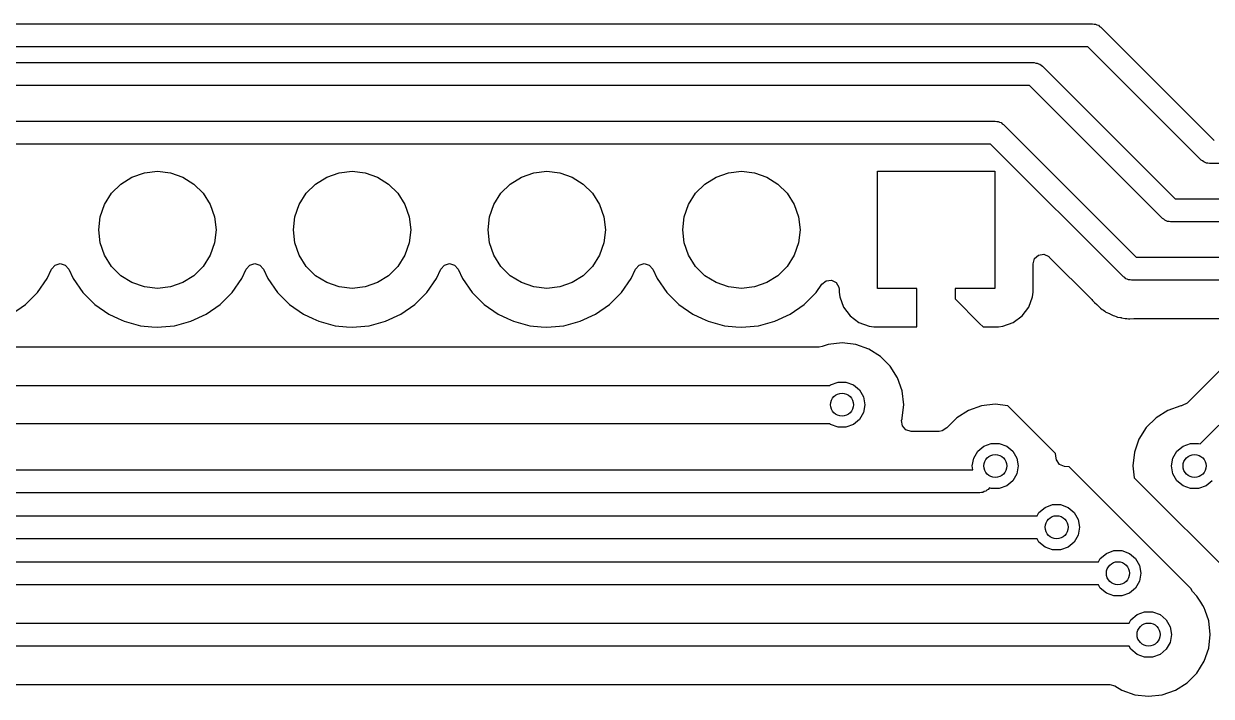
# Model space of a CAD drawing. Extents: x 3.96 to 7.44, y -5.28 to -1.66.
# Drawn here: x 5.501 to 6.111, y -4.41 to -4.064 of the extents above; entities that cross this region are included whole.
import ezdxf

# ---------------------------------------------------------------- set-up
doc = ezdxf.new("R2010")
doc.units = 0
doc.header["$MEASUREMENT"] = 0
doc.layers.add('BLACK', color=7, linetype='CONTINUOUS')

msp = doc.modelspace()

# ---------------------------------------------------------------- linework, layer by layer
at = {"layer": 'BLACK', "linetype": 'CONTINUOUS'}
for p, q in [((4.66961, -4.06409), (6.05, -4.06409)), ((6.05, -4.06409), (6.05075, -4.0643)), ((6.05075, -4.0643), (6.05153, -4.0643)), ((6.05153, -4.0643), (6.0522, -4.06468)), ((6.0522, -4.06468), (6.05295, -4.06489)), ((6.05295, -4.06489), (6.0535, -4.06544)), ((6.0535, -4.06544), (6.05418, -4.06582)), ((6.05418, -4.06582), (6.11245, -4.12409)), ((6.04755, -4.07591), (4.67205, -4.07591)), ((6.10582, -4.13418), (6.04755, -4.07591)), ((4.84961, -4.08409), (6.02, -4.08409)), ((6.02, -4.08409), (6.02075, -4.0843)), ((6.02075, -4.0843), (6.02153, -4.0843)), ((6.02153, -4.0843), (6.0222, -4.08468)), ((6.0222, -4.08468), (6.02295, -4.08489)), ((6.02295, -4.08489), (6.0235, -4.08544)), ((6.0235, -4.08544), (6.02418, -4.08582)), ((6.02418, -4.08582), (6.09245, -4.15409)), ((6.01755, -4.09591), (4.85205, -4.09591)), ((6.08582, -4.16418), (6.01755, -4.09591)), ((4.91002, -4.11409), (6, -4.11409)), ((6, -4.11409), (6.00075, -4.1143)), ((6.00075, -4.1143), (6.00153, -4.1143)), ((6.00153, -4.1143), (6.0022, -4.11468)), ((6.0022, -4.11468), (6.00295, -4.11489)), ((6.00295, -4.11489), (6.0035, -4.11544)), ((6.0035, -4.11544), (6.00418, -4.11582)), ((6.00418, -4.11582), (6.07245, -4.18409)), ((5.99755, -4.12591), (4.91002, -4.12591)), ((6.06582, -4.19418), (5.99755, -4.12591)), ((6.1065, -4.13456), (6.10582, -4.13418)), ((6.10705, -4.13511), (6.1065, -4.13456)), ((6.1078, -4.13532), (6.10705, -4.13511)), ((6.10847, -4.1357), (6.1078, -4.13532)), ((6.10925, -4.1357), (6.10847, -4.1357)), ((6.11, -4.13591), (6.10925, -4.1357)), ((5.55654, -4.14286), (5.5629, -4.14064)), ((5.5629, -4.14064), (5.56961, -4.13988)), ((5.56961, -4.13988), (5.57631, -4.14064)), ((5.57631, -4.14064), (5.58267, -4.14286)), ((5.65654, -4.14286), (5.6629, -4.14064)), ((5.6629, -4.14064), (5.66961, -4.13988)), ((5.66961, -4.13988), (5.67631, -4.14064)), ((5.67631, -4.14064), (5.68267, -4.14286)), ((5.75654, -4.14286), (5.7629, -4.14064)), ((5.7629, -4.14064), (5.76961, -4.13988)), ((5.76961, -4.13988), (5.77631, -4.14064)), ((5.77631, -4.14064), (5.78267, -4.14286)), ((5.85654, -4.14286), (5.8629, -4.14064)), ((5.8629, -4.14064), (5.86961, -4.13988)), ((5.86961, -4.13988), (5.87631, -4.14064)), ((5.87631, -4.14064), (5.88267, -4.14286)), ((5.93949, -4.20012), (5.93949, -4.13988)), ((5.93949, -4.13988), (5.99972, -4.13988)), ((5.99972, -4.13988), (5.99972, -4.20012)), ((6.92, -4.13591), (6.11, -4.13591)), ((5.54606, -4.15122), (5.55083, -4.14645)), ((5.55083, -4.14645), (5.55654, -4.14286)), ((5.58267, -4.14286), (5.58838, -4.14645)), ((5.58838, -4.14645), (5.59315, -4.15122)), ((5.64606, -4.15122), (5.65083, -4.14645)), ((5.65083, -4.14645), (5.65654, -4.14286)), ((5.68267, -4.14286), (5.68838, -4.14645)), ((5.68838, -4.14645), (5.69315, -4.15122)), ((5.74606, -4.15122), (5.75083, -4.14645)), ((5.75083, -4.14645), (5.75654, -4.14286)), ((5.78267, -4.14286), (5.78838, -4.14645)), ((5.78838, -4.14645), (5.79315, -4.15122)), ((5.84606, -4.15122), (5.85083, -4.14645)), ((5.85083, -4.14645), (5.85654, -4.14286)), ((5.88267, -4.14286), (5.88838, -4.14645)), ((5.88838, -4.14645), (5.89315, -4.15122)), ((5.54247, -4.15693), (5.54606, -4.15122)), ((5.59315, -4.15122), (5.59674, -4.15693)), ((5.64247, -4.15693), (5.64606, -4.15122)), ((5.69315, -4.15122), (5.69674, -4.15693)), ((5.74247, -4.15693), (5.74606, -4.15122)), ((5.79315, -4.15122), (5.79674, -4.15693)), ((5.84247, -4.15693), (5.84606, -4.15122)), ((5.89315, -4.15122), (5.89674, -4.15693)), ((6.09245, -4.15409), (6.92755, -4.15409)), ((5.54024, -4.1633), (5.54247, -4.15693)), ((5.59674, -4.15693), (5.59897, -4.1633)), ((5.64024, -4.1633), (5.64247, -4.15693)), ((5.69674, -4.15693), (5.69897, -4.1633)), ((5.74024, -4.1633), (5.74247, -4.15693)), ((5.79674, -4.15693), (5.79897, -4.1633)), ((5.84024, -4.1633), (5.84247, -4.15693)), ((5.89674, -4.15693), (5.89897, -4.1633)), ((5.53949, -4.17), (5.54024, -4.1633)), ((5.59897, -4.1633), (5.59972, -4.17)), ((5.63949, -4.17), (5.64024, -4.1633)), ((5.69897, -4.1633), (5.69972, -4.17)), ((5.73949, -4.17), (5.74024, -4.1633)), ((5.79897, -4.1633), (5.79972, -4.17)), ((5.83949, -4.17), (5.84024, -4.1633)), ((5.89897, -4.1633), (5.89972, -4.17)), ((6.0865, -4.16456), (6.08582, -4.16418)), ((6.08705, -4.16511), (6.0865, -4.16456)), ((6.0878, -4.16532), (6.08705, -4.16511)), ((6.08847, -4.1657), (6.0878, -4.16532)), ((6.08925, -4.1657), (6.08847, -4.1657)), ((6.09, -4.16591), (6.08925, -4.1657)), ((6.93, -4.16591), (6.09, -4.16591)), ((5.54024, -4.1767), (5.53949, -4.17)), ((5.59972, -4.17), (5.59897, -4.1767)), ((5.64024, -4.1767), (5.63949, -4.17)), ((5.69972, -4.17), (5.69897, -4.1767)), ((5.74024, -4.1767), (5.73949, -4.17)), ((5.79972, -4.17), (5.79897, -4.1767)), ((5.84024, -4.1767), (5.83949, -4.17)), ((5.89972, -4.17), (5.89897, -4.1767)), ((5.54247, -4.18307), (5.54024, -4.1767)), ((5.59897, -4.1767), (5.59674, -4.18307)), ((5.64247, -4.18307), (5.64024, -4.1767)), ((5.69897, -4.1767), (5.69674, -4.18307)), ((5.74247, -4.18307), (5.74024, -4.1767)), ((5.79897, -4.1767), (5.79674, -4.18307)), ((5.84247, -4.18307), (5.84024, -4.1767)), ((5.89897, -4.1767), (5.89674, -4.18307)), ((5.54606, -4.18878), (5.54247, -4.18307)), ((5.59674, -4.18307), (5.59315, -4.18878)), ((5.64606, -4.18878), (5.64247, -4.18307)), ((5.69674, -4.18307), (5.69315, -4.18878)), ((5.74606, -4.18878), (5.74247, -4.18307)), ((5.79674, -4.18307), (5.79315, -4.18878)), ((5.84606, -4.18878), (5.84247, -4.18307)), ((5.89674, -4.18307), (5.89315, -4.18878)), ((6.02018, -4.18477), (6.02226, -4.18297)), ((6.02226, -4.18297), (6.02499, -4.18258)), ((6.02499, -4.18258), (6.02749, -4.18372)), ((6.02749, -4.18372), (6.02774, -4.18396)), ((6.02774, -4.18396), (6.04951, -4.20573)), ((6.07245, -4.18409), (6.93755, -4.18409)), ((5.51292, -4.19501), (5.51518, -4.19015)), ((5.51518, -4.19015), (5.517, -4.18809)), ((5.517, -4.18809), (5.51964, -4.18734)), ((5.51964, -4.18734), (5.52228, -4.18813)), ((5.52228, -4.18813), (5.52403, -4.19015)), ((5.52403, -4.19015), (5.52629, -4.19501)), ((5.55083, -4.19355), (5.54606, -4.18878)), ((5.59315, -4.18878), (5.58838, -4.19355)), ((5.61292, -4.19501), (5.61518, -4.19015)), ((5.61518, -4.19015), (5.617, -4.18809)), ((5.617, -4.18809), (5.61965, -4.18734)), ((5.61965, -4.18734), (5.62228, -4.18813)), ((5.62228, -4.18813), (5.62403, -4.19015)), ((5.62403, -4.19015), (5.62629, -4.19501)), ((5.65083, -4.19355), (5.64606, -4.18878)), ((5.69315, -4.18878), (5.68838, -4.19355)), ((5.71292, -4.19501), (5.71518, -4.19015)), ((5.71518, -4.19015), (5.717, -4.18809)), ((5.717, -4.18809), (5.71964, -4.18734)), ((5.71964, -4.18734), (5.72228, -4.18813)), ((5.72228, -4.18813), (5.72403, -4.19015)), ((5.72403, -4.19015), (5.72629, -4.19501)), ((5.75083, -4.19355), (5.74606, -4.18878)), ((5.79315, -4.18878), (5.78838, -4.19355)), ((5.81292, -4.19501), (5.81518, -4.19015)), ((5.81518, -4.19015), (5.817, -4.18809)), ((5.817, -4.18809), (5.81964, -4.18734)), ((5.81964, -4.18734), (5.82228, -4.18813)), ((5.82228, -4.18813), (5.82403, -4.19015)), ((5.82403, -4.19015), (5.82629, -4.19501)), ((5.85083, -4.19355), (5.84606, -4.18878)), ((5.89315, -4.18878), (5.88838, -4.19355)), ((6.01941, -4.18741), (6.02018, -4.18477)), ((6.01941, -4.202), (6.01941, -4.18741)), ((5.50792, -4.20215), (5.51292, -4.19501)), ((5.52629, -4.19501), (5.53129, -4.20215)), ((5.55654, -4.19714), (5.55083, -4.19355)), ((5.58838, -4.19355), (5.58267, -4.19714)), ((5.60792, -4.20215), (5.61292, -4.19501)), ((5.62629, -4.19501), (5.63129, -4.20215)), ((5.65654, -4.19714), (5.65083, -4.19355)), ((5.68838, -4.19355), (5.68267, -4.19714)), ((5.70792, -4.20215), (5.71292, -4.19501)), ((5.72629, -4.19501), (5.73129, -4.20215)), ((5.75654, -4.19714), (5.75083, -4.19355)), ((5.78838, -4.19355), (5.78267, -4.19714)), ((5.80792, -4.20215), (5.81292, -4.19501)), ((5.82629, -4.19501), (5.83129, -4.20215)), ((5.85654, -4.19714), (5.85083, -4.19355)), ((5.88838, -4.19355), (5.88267, -4.19714)), ((5.91092, -4.19786), (5.91307, -4.19614)), ((5.91307, -4.19614), (5.91581, -4.19586)), ((5.91581, -4.19586), (5.91826, -4.1971)), ((6.0665, -4.19456), (6.06582, -4.19418)), ((6.06705, -4.19511), (6.0665, -4.19456)), ((6.0678, -4.19532), (6.06705, -4.19511)), ((6.06847, -4.1957), (6.0678, -4.19532)), ((6.06925, -4.1957), (6.06847, -4.1957)), ((6.07, -4.19591), (6.06925, -4.1957)), ((6.94, -4.19591), (6.07, -4.19591)), ((5.50175, -4.20831), (5.50792, -4.20215)), ((5.53129, -4.20215), (5.53746, -4.20831)), ((5.5629, -4.19936), (5.55654, -4.19714)), ((5.56961, -4.20012), (5.5629, -4.19936)), ((5.57631, -4.19936), (5.56961, -4.20012)), ((5.58267, -4.19714), (5.57631, -4.19936)), ((5.60175, -4.20831), (5.60792, -4.20215)), ((5.63129, -4.20215), (5.63746, -4.20831)), ((5.6629, -4.19936), (5.65654, -4.19714)), ((5.66961, -4.20012), (5.6629, -4.19936)), ((5.67631, -4.19936), (5.66961, -4.20012)), ((5.68267, -4.19714), (5.67631, -4.19936)), ((5.70175, -4.20831), (5.70792, -4.20215)), ((5.73129, -4.20215), (5.73746, -4.20831)), ((5.7629, -4.19936), (5.75654, -4.19714)), ((5.76961, -4.20012), (5.7629, -4.19936)), ((5.77631, -4.19936), (5.76961, -4.20012)), ((5.78267, -4.19714), (5.77631, -4.19936)), ((5.80175, -4.20831), (5.80792, -4.20215)), ((5.83129, -4.20215), (5.83746, -4.20831)), ((5.8629, -4.19936), (5.85654, -4.19714)), ((5.86961, -4.20012), (5.8629, -4.19936)), ((5.87631, -4.19936), (5.86961, -4.20012)), ((5.88267, -4.19714), (5.87631, -4.19936)), ((5.90175, -4.20831), (5.90792, -4.20215)), ((5.90792, -4.20215), (5.91092, -4.19786)), ((5.91826, -4.1971), (5.91966, -4.19947)), ((5.91966, -4.19947), (5.9198, -4.20066)), ((5.9198, -4.20066), (5.9198, -4.202)), ((5.9198, -4.202), (5.92006, -4.20435)), ((5.95976, -4.20012), (5.93949, -4.20012)), ((5.95976, -4.2198), (5.95976, -4.20012)), ((5.99972, -4.20012), (5.97945, -4.20012)), ((5.97945, -4.20012), (5.97945, -4.20553)), ((6.01916, -4.20435), (6.01941, -4.202)), ((6.01941, -4.202), (6.01941, -4.202)), ((5.49461, -4.21331), (5.50175, -4.20831)), ((5.53746, -4.20831), (5.5446, -4.21331)), ((5.59461, -4.21331), (5.60175, -4.20831)), ((5.63746, -4.20831), (5.6446, -4.21331)), ((5.69461, -4.21331), (5.70175, -4.20831)), ((5.73746, -4.20831), (5.7446, -4.21331)), ((5.79461, -4.21331), (5.80175, -4.20831)), ((5.83746, -4.20831), (5.8446, -4.21331)), ((5.89461, -4.21331), (5.90175, -4.20831)), ((5.92006, -4.20435), (5.92006, -4.20435)), ((5.92006, -4.20435), (5.92203, -4.20965)), ((5.97945, -4.20553), (5.99196, -4.21804)), ((6.01718, -4.20965), (6.01916, -4.20435)), ((6.01916, -4.20435), (6.01916, -4.20435)), ((6.04951, -4.20573), (6.04991, -4.20622)), ((6.04991, -4.20622), (6.04991, -4.20622)), ((6.04991, -4.20622), (6.05011, -4.20645)), ((6.05011, -4.20645), (6.05011, -4.20645)), ((6.05011, -4.20645), (6.05096, -4.20726)), ((6.05096, -4.20726), (6.05217, -4.20839)), ((6.05217, -4.20839), (6.05303, -4.20925)), ((5.5446, -4.21331), (5.54935, -4.21553)), ((5.58671, -4.217), (5.59461, -4.21331)), ((5.6446, -4.21331), (5.64935, -4.21553)), ((5.68671, -4.217), (5.69461, -4.21331)), ((5.7446, -4.21331), (5.74935, -4.21553)), ((5.78671, -4.217), (5.79461, -4.21331)), ((5.8446, -4.21331), (5.84935, -4.21553)), ((5.88671, -4.217), (5.89461, -4.21331)), ((5.92203, -4.20965), (5.92203, -4.20965)), ((5.92203, -4.20965), (5.92543, -4.21418)), ((5.92543, -4.21418), (5.92543, -4.21418)), ((5.92543, -4.21418), (5.92996, -4.21757)), ((6.00926, -4.21757), (6.01379, -4.21418)), ((6.01379, -4.21418), (6.01718, -4.20965)), ((6.01379, -4.21418), (6.01379, -4.21418)), ((6.01718, -4.20965), (6.01718, -4.20965)), ((6.05303, -4.20925), (6.05326, -4.20943)), ((6.05326, -4.20943), (6.05343, -4.20957)), ((6.05343, -4.20957), (6.05407, -4.21017)), ((6.05407, -4.21017), (6.05483, -4.21088)), ((6.05483, -4.21088), (6.05556, -4.21129)), ((6.05556, -4.21129), (6.0562, -4.21171)), ((6.0562, -4.21171), (6.05686, -4.21222)), ((6.05686, -4.21222), (6.05686, -4.21222)), ((6.05686, -4.21222), (6.05862, -4.21298)), ((6.05862, -4.21298), (6.05882, -4.21308)), ((6.05882, -4.21308), (6.0605, -4.214)), ((6.0605, -4.214), (6.06131, -4.21421)), ((6.06131, -4.21421), (6.06203, -4.21446)), ((6.06203, -4.21446), (6.0628, -4.21479)), ((6.0628, -4.21479), (6.06429, -4.21502)), ((6.06429, -4.21502), (6.06469, -4.21509)), ((6.06469, -4.21509), (6.06491, -4.21513)), ((5.54935, -4.21553), (5.5525, -4.217)), ((5.5525, -4.217), (5.5525, -4.217)), ((5.5525, -4.217), (5.5525, -4.217)), ((5.5525, -4.217), (5.56092, -4.21925)), ((5.56092, -4.21925), (5.56672, -4.21976)), ((5.56672, -4.21976), (5.56961, -4.22001)), ((5.56961, -4.22001), (5.57178, -4.21982)), ((5.56961, -4.22001), (5.56961, -4.22001)), ((5.56961, -4.22001), (5.56961, -4.22001)), ((5.57178, -4.21982), (5.57829, -4.21925)), ((5.57829, -4.21925), (5.58671, -4.217)), ((5.64935, -4.21553), (5.6525, -4.217)), ((5.6525, -4.217), (5.6525, -4.217)), ((5.6525, -4.217), (5.6525, -4.217)), ((5.6525, -4.217), (5.66092, -4.21925)), ((5.66092, -4.21925), (5.66672, -4.21976)), ((5.66672, -4.21976), (5.66961, -4.22001)), ((5.66961, -4.22001), (5.67178, -4.21982)), ((5.66961, -4.22001), (5.66961, -4.22001)), ((5.66961, -4.22001), (5.66961, -4.22001)), ((5.67178, -4.21982), (5.67829, -4.21925)), ((5.67829, -4.21925), (5.68671, -4.217)), ((5.74935, -4.21553), (5.7525, -4.217)), ((5.7525, -4.217), (5.7525, -4.217)), ((5.7525, -4.217), (5.7525, -4.217)), ((5.7525, -4.217), (5.76092, -4.21925)), ((5.76092, -4.21925), (5.76672, -4.21976)), ((5.76672, -4.21976), (5.76961, -4.22001)), ((5.76961, -4.22001), (5.77178, -4.21982)), ((5.76961, -4.22001), (5.76961, -4.22001)), ((5.76961, -4.22001), (5.76961, -4.22001)), ((5.77178, -4.21982), (5.77829, -4.21925)), ((5.77829, -4.21925), (5.78671, -4.217)), ((5.84935, -4.21553), (5.8525, -4.217)), ((5.8525, -4.217), (5.8525, -4.217)), ((5.8525, -4.217), (5.8525, -4.217)), ((5.8525, -4.217), (5.86092, -4.21925)), ((5.86092, -4.21925), (5.86672, -4.21976)), ((5.86672, -4.21976), (5.86961, -4.22001)), ((5.86961, -4.22001), (5.87178, -4.21982)), ((5.86961, -4.22001), (5.86961, -4.22001)), ((5.86961, -4.22001), (5.86961, -4.22001)), ((5.87178, -4.21982), (5.87829, -4.21925)), ((5.87829, -4.21925), (5.88671, -4.217)), ((5.92996, -4.21757), (5.92996, -4.21757)), ((5.92996, -4.21757), (5.93526, -4.21955)), ((5.93526, -4.21955), (5.93526, -4.21955)), ((5.93526, -4.21955), (5.9376, -4.2198)), ((5.9376, -4.2198), (5.93761, -4.2198)), ((5.93761, -4.2198), (5.95976, -4.2198)), ((5.99196, -4.21804), (5.99196, -4.21804)), ((5.99196, -4.21804), (5.99372, -4.2198)), ((5.99372, -4.2198), (6.00161, -4.2198)), ((6.00161, -4.2198), (6.00395, -4.21955)), ((6.00161, -4.2198), (6.00161, -4.2198)), ((6.00395, -4.21955), (6.00926, -4.21757)), ((6.00395, -4.21955), (6.00395, -4.21955)), ((6.00926, -4.21757), (6.00926, -4.21757)), ((6.06491, -4.21513), (6.06676, -4.21561)), ((6.06676, -4.21561), (6.0676, -4.21561)), ((6.0676, -4.21561), (6.06836, -4.21567)), ((6.06836, -4.21567), (6.06919, -4.2158)), ((6.06919, -4.2158), (6.07109, -4.21562)), ((6.07109, -4.21562), (6.07132, -4.21561)), ((6.07132, -4.21561), (6.13009, -4.21561)), ((6.13354, -4.22394), (6.0985, -4.25899)), ((5.90945, -4.2303), (5.37371, -4.2303)), ((5.91106, -4.23002), (5.90945, -4.2303)), ((5.9142, -4.22892), (5.91106, -4.23002)), ((5.92126, -4.22813), (5.9142, -4.22892)), ((5.9142, -4.22892), (5.9142, -4.22892)), ((5.92832, -4.22892), (5.92126, -4.22813)), ((5.92126, -4.22813), (5.92126, -4.22813)), ((5.93502, -4.23127), (5.92832, -4.22892)), ((5.92832, -4.22892), (5.92832, -4.22892)), ((5.94103, -4.23505), (5.93502, -4.23127)), ((5.94606, -4.24007), (5.94103, -4.23505)), ((6.10531, -4.28003), (6.14952, -4.23582)), ((5.94983, -4.24608), (5.94606, -4.24007)), ((5.36353, -4.25), (5.91489, -4.25)), ((5.91489, -4.25), (5.91535, -4.24961)), ((5.91535, -4.24961), (5.91921, -4.24821)), ((5.91921, -4.24821), (5.92331, -4.24821)), ((5.92331, -4.24821), (5.92717, -4.24961)), ((5.92717, -4.24961), (5.93031, -4.25225)), ((5.95218, -4.25279), (5.94983, -4.24608)), ((5.93031, -4.25225), (5.93236, -4.2558)), ((5.93236, -4.2558), (5.93307, -4.25984)), ((5.95297, -4.25984), (5.95218, -4.25279)), ((5.95218, -4.25279), (5.95218, -4.25279)), ((5.93236, -4.26388), (5.93031, -4.26743)), ((5.93307, -4.25984), (5.93236, -4.26388)), ((5.95222, -4.26654), (5.95297, -4.25984)), ((5.95297, -4.25984), (5.95297, -4.25984)), ((5.98624, -4.26276), (5.98023, -4.26654)), ((5.99294, -4.26042), (5.98624, -4.26276)), ((6, -4.25962), (5.99294, -4.26042)), ((5.99294, -4.26042), (5.99294, -4.26042)), ((6.00643, -4.26035), (6, -4.25962)), ((6, -4.25962), (6, -4.25962)), ((6.03099, -4.28491), (6.00643, -4.26035)), ((6.0886, -4.26276), (6.08259, -4.26654)), ((6.0953, -4.26042), (6.0886, -4.26276)), ((6.09531, -4.26042), (6.0953, -4.26042)), ((6.09559, -4.26039), (6.09531, -4.26042)), ((6.09608, -4.26031), (6.09559, -4.26039)), ((6.0985, -4.25899), (6.09608, -4.26031)), ((5.91489, -4.26969), (5.35945, -4.26969)), ((5.91535, -4.27007), (5.91489, -4.26969)), ((5.93031, -4.26743), (5.92717, -4.27007)), ((5.95188, -4.26803), (5.95211, -4.26711)), ((5.95227, -4.27075), (5.95188, -4.26803)), ((5.95211, -4.26711), (5.95218, -4.2669)), ((5.95218, -4.2669), (5.95222, -4.26654)), ((5.95218, -4.2669), (5.95218, -4.2669)), ((5.98023, -4.26654), (5.9752, -4.27156)), ((6.08259, -4.26654), (6.07757, -4.27156)), ((5.91921, -4.27147), (5.91535, -4.27007)), ((5.92331, -4.27147), (5.91921, -4.27147)), ((5.92717, -4.27007), (5.92331, -4.27147)), ((5.95408, -4.27283), (5.95227, -4.27075)), ((5.95671, -4.2736), (5.95408, -4.27283)), ((5.97123, -4.2736), (5.95671, -4.2736)), ((5.97279, -4.27334), (5.97123, -4.2736)), ((5.97504, -4.27176), (5.97279, -4.27334)), ((5.9752, -4.27156), (5.97504, -4.27176)), ((6.07757, -4.27156), (6.07379, -4.27758)), ((5.99095, -4.28375), (5.99409, -4.28111)), ((5.99409, -4.28111), (5.99795, -4.27971)), ((5.99795, -4.27971), (6.00205, -4.27971)), ((6.00205, -4.27971), (6.00591, -4.28111)), ((6.00591, -4.28111), (6.00905, -4.28375)), ((6.07379, -4.27758), (6.07144, -4.28428)), ((6.09331, -4.28375), (6.09646, -4.28111)), ((6.09646, -4.28111), (6.10031, -4.27971)), ((6.10031, -4.27971), (6.10441, -4.27971)), ((6.10441, -4.27971), (6.10531, -4.28003)), ((5.98819, -4.29134), (5.9889, -4.2873)), ((5.9889, -4.2873), (5.99095, -4.28375)), ((6.00905, -4.28375), (6.0111, -4.2873)), ((6.0111, -4.2873), (6.01181, -4.29134)), ((6.03126, -4.28727), (6.03099, -4.28491)), ((6.03147, -4.28824), (6.03126, -4.28727)), ((6.03303, -4.29051), (6.03147, -4.28824)), ((6.07144, -4.28428), (6.07065, -4.29134)), ((6.07144, -4.28428), (6.07144, -4.28428)), ((6.09055, -4.29134), (6.09126, -4.2873)), ((6.09126, -4.2873), (6.09331, -4.28375)), ((5.30127, -4.29331), (5.98854, -4.29331)), ((5.98854, -4.29331), (5.98819, -4.29134)), ((6.01181, -4.29134), (6.0111, -4.29538)), ((6.03556, -4.29158), (6.03303, -4.29051)), ((6.03792, -4.29184), (6.03556, -4.29158)), ((6.1004, -4.35432), (6.03792, -4.29184)), ((6.07065, -4.29134), (6.07065, -4.29134)), ((6.07065, -4.29134), (6.07133, -4.29741)), ((6.09126, -4.29538), (6.09055, -4.29134)), ((6.00905, -4.29893), (6.00591, -4.30157)), ((6.0111, -4.29538), (6.00905, -4.29893)), ((6.07133, -4.29741), (6.15196, -4.37804)), ((6.09331, -4.29893), (6.09126, -4.29538)), ((6.09646, -4.30157), (6.09331, -4.29893)), ((6.11141, -4.29893), (6.10827, -4.30157)), ((5.99213, -4.30512), (5.29882, -4.30512)), ((5.99288, -4.30492), (5.99213, -4.30512)), ((5.99365, -4.30492), (5.99288, -4.30492)), ((5.99433, -4.30453), (5.99365, -4.30492)), ((5.99508, -4.30433), (5.99433, -4.30453)), ((5.99563, -4.30378), (5.99508, -4.30433)), ((5.9963, -4.30339), (5.99563, -4.30378)), ((5.99705, -4.30264), (5.9963, -4.30339)), ((5.99795, -4.30297), (5.99705, -4.30264)), ((6.00205, -4.30297), (5.99795, -4.30297)), ((6.00591, -4.30157), (6.00205, -4.30297)), ((6.10031, -4.30297), (6.09646, -4.30157)), ((6.10441, -4.30297), (6.10031, -4.30297)), ((6.10827, -4.30157), (6.10441, -4.30297)), ((6.02245, -4.31524), (6.02559, -4.31261)), ((6.02559, -4.31261), (6.02945, -4.3112)), ((6.02945, -4.3112), (6.03355, -4.3112)), ((6.03355, -4.3112), (6.0374, -4.31261)), ((6.0374, -4.31261), (6.04054, -4.31524)), ((5.22489, -4.31693), (6.02147, -4.31693)), ((6.02147, -4.31693), (6.02245, -4.31524)), ((6.04054, -4.31524), (6.04259, -4.3188)), ((6.04259, -4.3188), (6.04331, -4.32283)), ((6.04331, -4.32283), (6.04259, -4.32687)), ((6.02147, -4.32874), (5.22244, -4.32874)), ((6.02245, -4.33043), (6.02147, -4.32874)), ((6.02559, -4.33306), (6.02245, -4.33043)), ((6.04054, -4.33043), (6.0374, -4.33306)), ((6.04259, -4.32687), (6.04054, -4.33043)), ((6.02945, -4.33447), (6.02559, -4.33306)), ((6.03355, -4.33447), (6.02945, -4.33447)), ((6.0374, -4.33306), (6.03355, -4.33447)), ((6.05394, -4.33886), (6.05709, -4.33623)), ((6.05709, -4.33623), (6.06094, -4.33483)), ((6.06094, -4.33483), (6.06504, -4.33483)), ((6.06504, -4.33483), (6.0689, -4.33623)), ((6.0689, -4.33623), (6.07204, -4.33886)), ((5.14851, -4.34055), (6.05297, -4.34055)), ((6.05297, -4.34055), (6.05394, -4.33886)), ((6.07204, -4.33886), (6.07409, -4.34242)), ((6.07409, -4.34242), (6.0748, -4.34646)), ((6.0748, -4.34646), (6.07409, -4.3505)), ((6.05297, -4.35236), (5.14606, -4.35236)), ((6.05394, -4.35405), (6.05297, -4.35236)), ((6.05709, -4.35669), (6.05394, -4.35405)), ((6.07204, -4.35405), (6.0689, -4.35669)), ((6.07409, -4.3505), (6.07204, -4.35405)), ((6.10127, -4.35591), (6.1004, -4.35432)), ((6.06094, -4.35809), (6.05709, -4.35669)), ((6.06504, -4.35809), (6.06094, -4.35809)), ((6.0689, -4.35669), (6.06504, -4.35809)), ((6.10354, -4.35818), (6.10127, -4.35591)), ((6.10554, -4.36137), (6.10354, -4.35818)), ((6.10661, -4.36307), (6.10554, -4.36137)), ((6.07283, -4.36772), (6.07669, -4.36632)), ((6.07669, -4.36632), (6.08079, -4.36632)), ((6.08079, -4.36632), (6.08465, -4.36772)), ((6.10731, -4.36419), (6.10661, -4.36307)), ((6.10784, -4.36568), (6.10731, -4.36419)), ((6.10966, -4.3709), (6.10784, -4.36568)), ((4.9004, -4.37205), (6.06872, -4.37205)), ((6.06872, -4.37205), (6.06969, -4.37036)), ((6.06969, -4.37036), (6.07283, -4.36772)), ((6.08465, -4.36772), (6.08779, -4.37036)), ((6.08779, -4.37036), (6.08984, -4.37391)), ((6.11046, -4.37795), (6.10966, -4.3709)), ((6.10966, -4.3709), (6.10966, -4.3709)), ((6.08984, -4.37391), (6.09055, -4.37795)), ((6.09055, -4.37795), (6.08984, -4.38199)), ((6.10966, -4.38501), (6.11046, -4.37795)), ((6.11046, -4.37795), (6.11046, -4.37795)), ((6.06872, -4.38386), (4.89795, -4.38386)), ((6.06969, -4.38554), (6.06872, -4.38386)), ((6.07283, -4.38818), (6.06969, -4.38554)), ((6.08779, -4.38554), (6.08465, -4.38818)), ((6.08984, -4.38199), (6.08779, -4.38554)), ((6.10731, -4.39171), (6.10966, -4.38501)), ((6.10966, -4.38501), (6.10966, -4.38501)), ((6.07669, -4.38958), (6.07283, -4.38818)), ((6.08079, -4.38958), (6.07669, -4.38958)), ((6.08465, -4.38818), (6.08079, -4.38958)), ((6.10354, -4.39773), (6.10731, -4.39171)), ((6.09851, -4.40275), (6.10354, -4.39773)), ((4.89928, -4.40356), (6.05886, -4.40356)), ((6.05886, -4.40356), (6.06145, -4.40431)), ((6.0925, -4.40653), (6.09851, -4.40275)), ((6.06145, -4.40431), (6.06498, -4.40653)), ((6.06498, -4.40653), (6.06498, -4.40653)), ((6.06498, -4.40653), (6.07168, -4.40887)), ((6.07168, -4.40887), (6.07168, -4.40887)), ((6.07168, -4.40887), (6.07168, -4.40887)), ((6.07168, -4.40887), (6.07168, -4.40887)), ((6.07168, -4.40887), (6.07168, -4.40887)), ((6.07168, -4.40887), (6.07874, -4.40967)), ((6.07874, -4.40967), (6.0858, -4.40887)), ((6.07874, -4.40967), (6.07874, -4.40967)), ((6.07874, -4.40967), (6.07874, -4.40967)), ((6.0858, -4.40887), (6.0925, -4.40653)), ((6.0858, -4.40887), (6.0858, -4.40887)), ((6.0858, -4.40887), (6.0858, -4.40887))]:
    msp.add_line(p, q, dxfattribs=at)
at = {"layer": 'BLACK'}
for centre in [(5.92126, -4.25984), (6, -4.29134), (6.10236, -4.29134), (6.0315, -4.32283), (6.06299, -4.34646), (6.07874, -4.37795)]:
    msp.add_circle(centre, 0.00591, dxfattribs=at)

doc.saveas('drawing.dxf')
